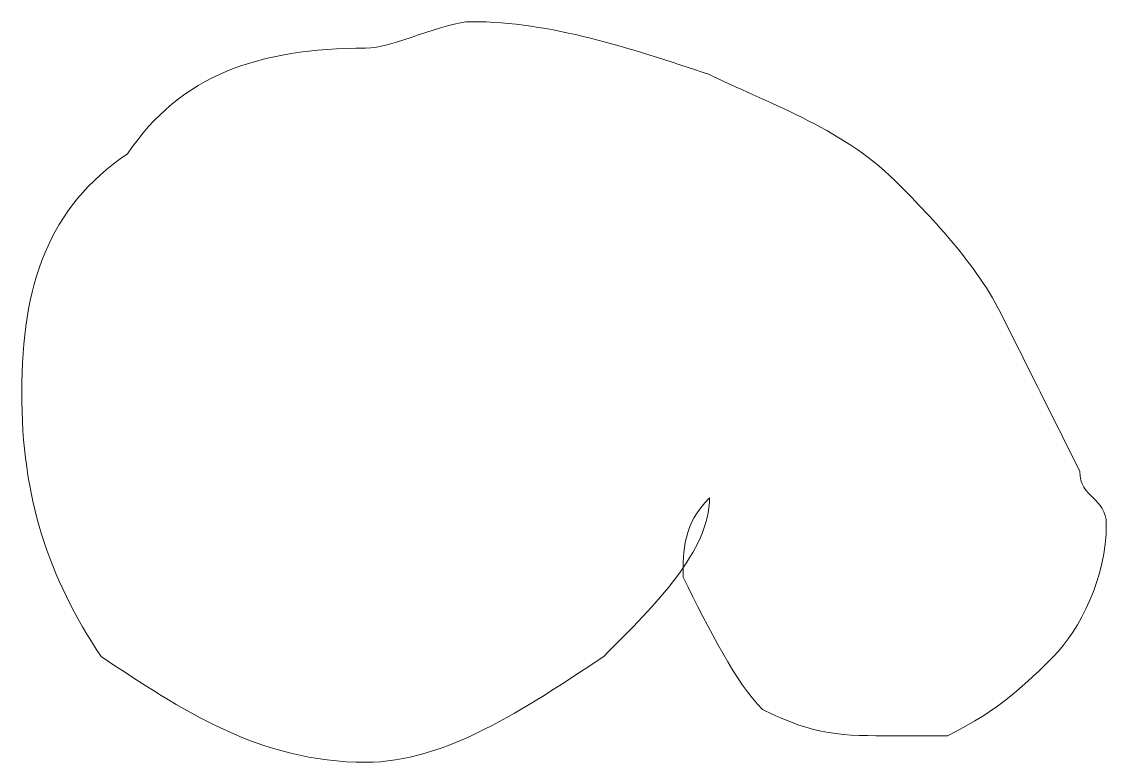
# Model space of a CAD drawing. Header units: inches. Extents: x -1525 to 612, y 0 to 1008.
# Drawn here: x 531.96 to 534.42, y 916.26 to 917.94 of the extents above; entities that cross this region are included whole.
import ezdxf

# ---------------------------------------------------------------- set-up
doc = ezdxf.new("R2010")
doc.units = ezdxf.units.IN
doc.header["$MEASUREMENT"] = 0
doc.layers.add('Layer 1', color=7, linetype='Continuous', lineweight=0)

# ---------------------------------------------------------------- blocks, each defined once
blk = doc.blocks.new('Block_33')
at = {"layer": 'Layer 1'}
blk.add_open_spline([(532.98, 917.94), (533.16, 917.94), (533.34, 917.88), (533.52, 917.82), (533.64, 917.7599), (533.82, 917.7), (533.94, 917.58), (534, 917.52), (534.12, 917.4), (534.18, 917.28), (534.24, 917.16), (534.3, 917.04), (534.36, 916.92), (534.36, 916.86), (534.42, 916.86), (534.42, 916.8), (534.42, 916.68), (534.36, 916.56), (534.3, 916.5), (534.24, 916.44), (534.18, 916.38), (534.06, 916.32), (534.06, 916.32), (534, 916.32), (533.94, 916.32), (533.82, 916.32), (533.76, 916.32), (533.64, 916.38), (533.58, 916.44), (533.52, 916.56), (533.46, 916.68), (533.46, 916.74), (533.46, 916.8), (533.52, 916.86), (533.52, 916.74), (533.4, 916.62), (533.28, 916.5), (533.1, 916.38), (532.92, 916.2599), (532.74, 916.2599), (532.5, 916.2599), (532.32, 916.38), (532.14, 916.5), (532.02, 916.68), (531.96, 916.86), (531.96, 917.1), (531.96, 917.34), (532.02, 917.52), (532.2, 917.64), (532.32, 917.82), (532.5, 917.88), (532.74, 917.88), (532.8, 917.88), (532.92, 917.94), (532.98, 917.94)], degree=3, knots=[0, 0, 0, 0, 1, 1, 1, 2, 2, 2, 3, 3, 3, 4, 4, 4, 5, 5, 5, 6, 6, 6, 7, 7, 7, 8, 8, 8, 9, 9, 9, 10, 10, 10, 11, 11, 11, 12, 12, 12, 13, 13, 13, 14, 14, 14, 15, 15, 15, 16, 16, 16, 17, 17, 17, 18, 18, 18, 18], dxfattribs=at)
blk = doc.blocks.new('Block_32')
at = {"layer": 'Layer 1'}
blk.add_blockref('Block_33', (0, 0), dxfattribs=at)

msp = doc.modelspace()

# ---------------------------------------------------------------- block references
at = {"layer": 'Layer 1'}
msp.add_blockref('Block_32', (0, 0), dxfattribs=at)

doc.saveas('drawing.dxf')
